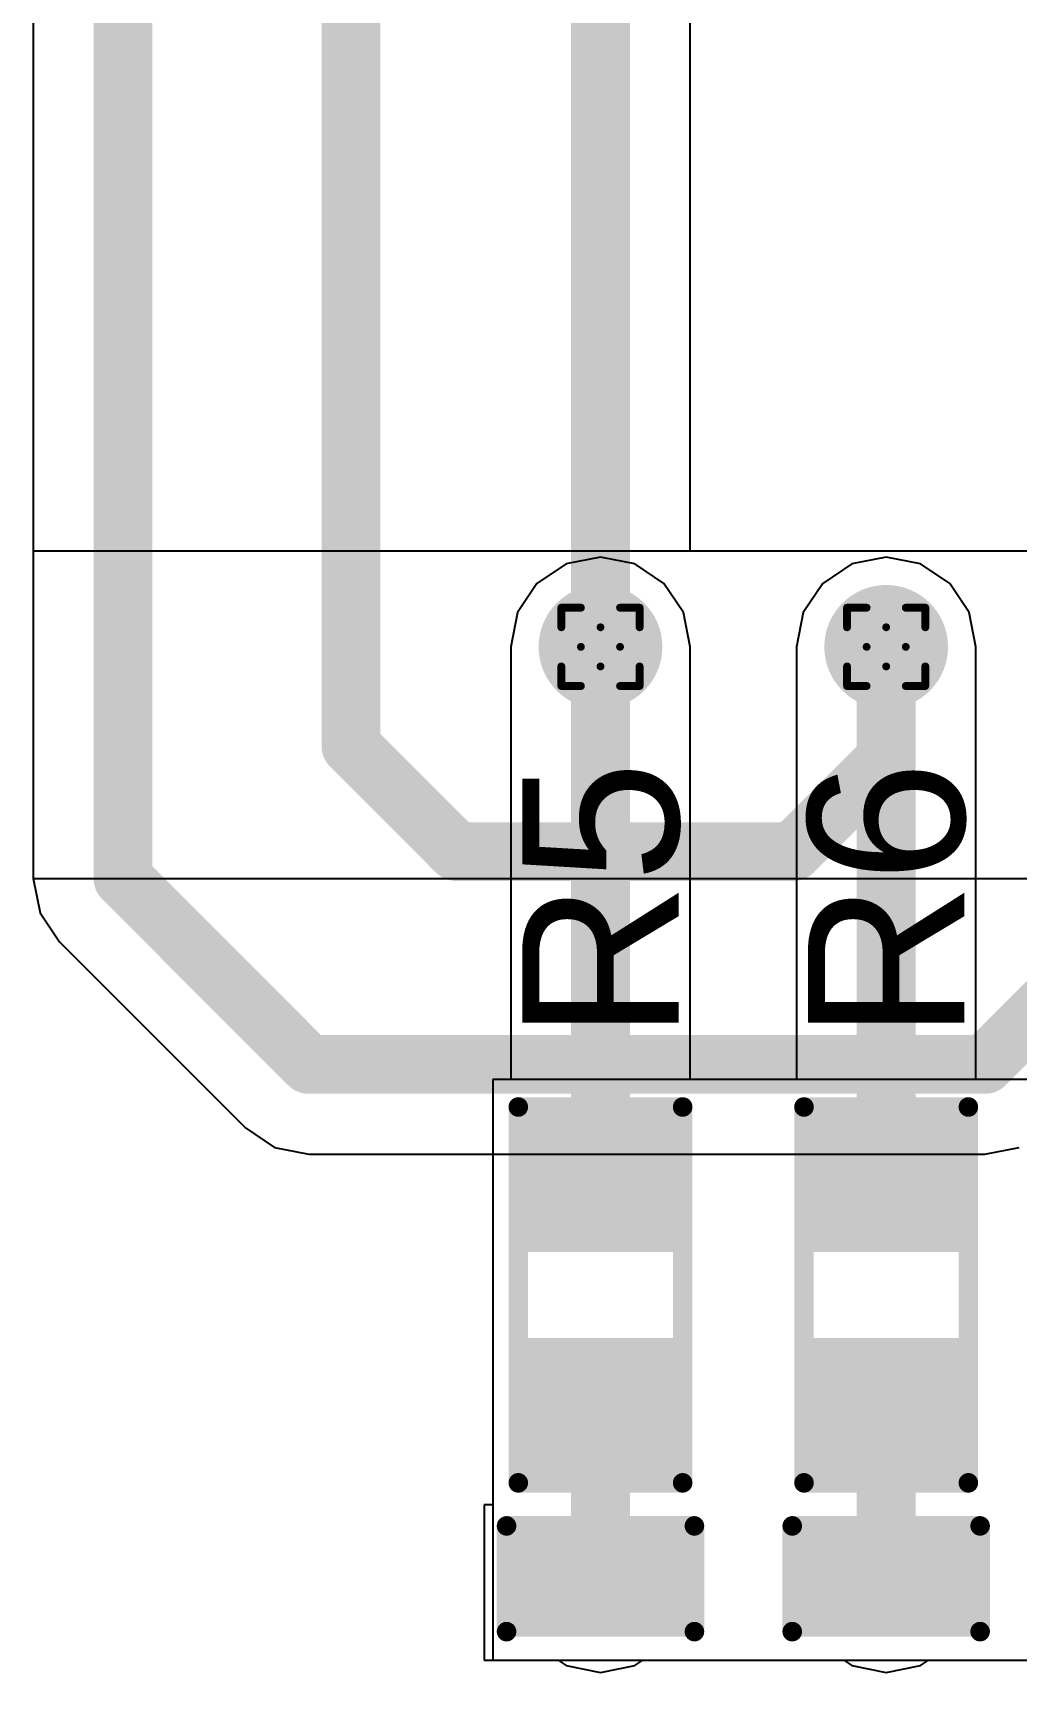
# Model space of a CAD drawing. Header units: inches. Extents: x -14 to 338, y 0 to 125.
# Drawn here: x 131.97 to 138.35, y 6.25 to 17.03 of the extents above; entities that cross this region are included whole.
import ezdxf

# ---------------------------------------------------------------- set-up
doc = ezdxf.new("R2010")
doc.units = ezdxf.units.IN
for name, color, linetype in [('Bottom Layer', 5, 'Continuous'), ('Bottom Solder', 6, 'Continuous'), ('Drill Drawing', 1, 'Continuous'), ('Top Layer', 1, 'Continuous'), ('Top Overlay', 2, 'Continuous'), ('Top Paste', 8, 'Continuous'), ('Top Solder', 216, 'Continuous'), ('Via Holes', 16, 'Continuous')]:
    doc.layers.add(name, color=color, linetype=linetype)
doc.styles.add('Arial', font='', dxfattribs={"height": 0.2})
doc.styles.get('Arial').set_extended_font_data('Arial')

# ---------------------------------------------------------------- blocks, each defined once
blk = doc.blocks.new('R___0603_7')
at = {"layer": 'Top Layer'}
for points in [[(-0.3809999999999999, 0.4445), (-0.3809999999999999, -0.4445), (-1.143, -0.4445), (-1.143, 0.4445)], [(1.143, 0.4445), (1.143, -0.4445), (0.3809999999999999, -0.4445), (0.3809999999999999, 0.4445)]]:
    blk.add_hatch(color=1, dxfattribs=at).paths.add_polyline_path(points)
at = {"layer": 'Top Paste'}
for points in [[(-0.3809999999999999, 0.4445), (-0.3809999999999999, -0.4445), (-1.143, -0.4445), (-1.143, 0.4445)], [(1.143, 0.4445), (1.143, -0.4445), (0.3809999999999999, -0.4445), (0.3809999999999999, 0.4445)]]:
    blk.add_hatch(color=8, dxfattribs=at).paths.add_polyline_path(points)
at = {"layer": 'Top Solder'}
for points in [[(-0.2794, 0.5460999999999999), (-0.2794, -0.5460999999999999), (-1.2446, -0.5460999999999999), (-1.2446, 0.5460999999999999)], [(1.2446, 0.5460999999999999), (1.2446, -0.5460999999999999), (0.2794, -0.5460999999999999), (0.2794, 0.5460999999999999)]]:
    blk.add_hatch(color=216, dxfattribs=at).paths.add_polyline_path(points)
at = {"layer": 'Top Overlay', "const_width": 0.127}
for points in [[(-1.2192, 0.5334), (-1.2192, -0.5334)], [(-1.2192, 0.5334), (1.2192, 0.5334)], [(1.2192, 0.5334), (1.2192, -0.5334)], [(-1.2192, -0.5334), (1.2192, -0.5334)]]:
    blk.add_lwpolyline(points, dxfattribs=at)
at = {"layer": 'Top Overlay', "const_width": 0.0635}
for points in [[(-1.25095, 0.5334, 1), (-1.18745, 0.5334, 1)], [(-1.25095, 0.5334, 1), (-1.18745, 0.5334, 1)], [(1.18745, 0.5334, 1), (1.25095, 0.5334, 1)], [(1.18745, 0.5334, 1), (1.25095, 0.5334, 1)], [(-1.25095, -0.5334, 1), (-1.18745, -0.5334, 1)], [(-1.25095, -0.5334, 1), (-1.18745, -0.5334, 1)], [(1.18745, -0.5334, 1), (1.25095, -0.5334, 1)], [(1.18745, -0.5334, 1), (1.25095, -0.5334, 1)]]:
    blk.add_lwpolyline(points, format="xyb", close=True, dxfattribs=at)
blk = doc.blocks.new('R___0603_8')
at = {"layer": 'Top Layer'}
for points in [[(-0.3809999999999999, 0.4445), (-0.3809999999999999, -0.4445), (-1.143, -0.4445), (-1.143, 0.4445)], [(1.143, 0.4445), (1.143, -0.4445), (0.3809999999999999, -0.4445), (0.3809999999999999, 0.4445)]]:
    blk.add_hatch(color=1, dxfattribs=at).paths.add_polyline_path(points)
at = {"layer": 'Top Paste'}
for points in [[(-0.3809999999999999, 0.4445), (-0.3809999999999999, -0.4445), (-1.143, -0.4445), (-1.143, 0.4445)], [(1.143, 0.4445), (1.143, -0.4445), (0.3809999999999999, -0.4445), (0.3809999999999999, 0.4445)]]:
    blk.add_hatch(color=8, dxfattribs=at).paths.add_polyline_path(points)
at = {"layer": 'Top Solder'}
for points in [[(-0.2794, 0.5460999999999999), (-0.2794, -0.5460999999999999), (-1.2446, -0.5460999999999999), (-1.2446, 0.5460999999999999)], [(1.2446, 0.5460999999999999), (1.2446, -0.5460999999999999), (0.2794, -0.5460999999999999), (0.2794, 0.5460999999999999)]]:
    blk.add_hatch(color=216, dxfattribs=at).paths.add_polyline_path(points)
at = {"layer": 'Top Overlay', "const_width": 0.127}
for points in [[(-1.2192, 0.5334), (-1.2192, -0.5334)], [(-1.2192, 0.5334), (1.2192, 0.5334)], [(1.2192, 0.5334), (1.2192, -0.5334)], [(-1.2192, -0.5334), (1.2192, -0.5334)]]:
    blk.add_lwpolyline(points, dxfattribs=at)
at = {"layer": 'Top Overlay', "const_width": 0.0635}
for points in [[(-1.25095, 0.5334, 1), (-1.18745, 0.5334, 1)], [(-1.25095, 0.5334, 1), (-1.18745, 0.5334, 1)], [(1.18745, 0.5334, 1), (1.25095, 0.5334, 1)], [(1.18745, 0.5334, 1), (1.25095, 0.5334, 1)], [(-1.25095, -0.5334, 1), (-1.18745, -0.5334, 1)], [(-1.25095, -0.5334, 1), (-1.18745, -0.5334, 1)], [(1.18745, -0.5334, 1), (1.25095, -0.5334, 1)], [(1.18745, -0.5334, 1), (1.25095, -0.5334, 1)]]:
    blk.add_lwpolyline(points, format="xyb", close=True, dxfattribs=at)
blk = doc.blocks.new('LED_0603_12')
at = {"layer": 'Top Layer'}
for points in [[(-0.999998, 0.5000002699999999), (-0.499999, 0.5000002699999999), (-0.499999, -0.5000002699999999), (-0.999998, -0.5000002699999999)], [(0.50000154, 0.5000002699999999), (1.00000054, 0.5000002699999999), (1.00000054, -0.5000002699999999), (0.50000154, -0.5000002699999999)]]:
    blk.add_hatch(color=1, dxfattribs=at).paths.add_polyline_path(points)
at = {"layer": 'Top Overlay'}
blk.add_hatch(color=2, dxfattribs=at).paths.add_polyline_path([(1.11761016, -0.6603822199999999), (1.75260508, -0.6603822199999999), (1.75260508, 0.66041778), (1.11761016, 0.66041778)])
at = {"layer": 'Top Paste'}
for points in [[(-0.999998, 0.5000002699999999), (-0.499999, 0.5000002699999999), (-0.499999, -0.5000002699999999), (-0.999998, -0.5000002699999999)], [(0.50000154, 0.5000002699999999), (1.00000054, 0.5000002699999999), (1.00000054, -0.5000002699999999), (0.50000154, -0.5000002699999999)]]:
    blk.add_hatch(color=8, dxfattribs=at).paths.add_polyline_path(points)
at = {"layer": 'Top Solder'}
for points in [[(-1.101598, 0.6016002699999999), (-0.398399, 0.6016002699999999), (-0.398399, -0.6016002699999999), (-1.101598, -0.6016002699999999)], [(0.39840154, 0.6016002699999999), (1.10160054, 0.6016002699999999), (1.10160054, -0.6016002699999999), (0.39840154, -0.6016002699999999)]]:
    blk.add_hatch(color=216, dxfattribs=at).paths.add_polyline_path(points)
at = {"layer": 'Top Overlay', "const_width": 0.127}
for points in [[(-1.1176, -0.6096), (-1.1176, 0.6096)], [(-0.4318, 0.6096), (-1.1176, 0.6096)], [(1.11760254, 0.6096), (0.4318, 0.6096)], [(1.11760254, -0.6096), (1.11760254, 0.6096)], [(-0.4318, -0.6096), (-1.1176, -0.6096)], [(1.11760254, -0.6096), (0.4318, -0.6096)]]:
    blk.add_lwpolyline(points, dxfattribs=at)
at = {"layer": 'Top Overlay', "const_width": 0.0635}
for points in [[(-1.14935, 0.6096, 1), (-1.08585, 0.6096, 1)], [(-1.14935, 0.6096, 1), (-1.08585, 0.6096, 1)], [(-0.46355, 0.6096, 1), (-0.40005, 0.6096, 1)], [(0.40005, 0.6096, 1), (0.46355, 0.6096, 1)], [(1.08585254, 0.6096, 1), (1.14935254, 0.6096, 1)], [(1.08585254, 0.6096, 1), (1.14935254, 0.6096, 1)], [(-1.14935, -0.6096, 1), (-1.08585, -0.6096, 1)], [(-1.14935, -0.6096, 1), (-1.08585, -0.6096, 1)], [(-0.46355, -0.6096, 1), (-0.40005, -0.6096, 1)], [(0.40005, -0.6096, 1), (0.46355, -0.6096, 1)], [(1.08585254, -0.6096, 1), (1.14935254, -0.6096, 1)], [(1.08585254, -0.6096, 1), (1.14935254, -0.6096, 1)]]:
    blk.add_lwpolyline(points, format="xyb", close=True, dxfattribs=at)
blk = doc.blocks.new('LED_0603_13')
at = {"layer": 'Top Layer'}
for points in [[(-0.999998, 0.5000002699999999), (-0.499999, 0.5000002699999999), (-0.499999, -0.5000002699999999), (-0.999998, -0.5000002699999999)], [(0.50000154, 0.5000002699999999), (1.00000054, 0.5000002699999999), (1.00000054, -0.5000002699999999), (0.50000154, -0.5000002699999999)]]:
    blk.add_hatch(color=1, dxfattribs=at).paths.add_polyline_path(points)
at = {"layer": 'Top Overlay'}
blk.add_hatch(color=2, dxfattribs=at).paths.add_polyline_path([(1.11762032, -0.6603822199999999), (1.75261524, -0.6603822199999999), (1.75261524, 0.66041778), (1.11762032, 0.66041778)])
at = {"layer": 'Top Paste'}
for points in [[(-0.999998, 0.5000002699999999), (-0.499999, 0.5000002699999999), (-0.499999, -0.5000002699999999), (-0.999998, -0.5000002699999999)], [(0.50000154, 0.5000002699999999), (1.00000054, 0.5000002699999999), (1.00000054, -0.5000002699999999), (0.50000154, -0.5000002699999999)]]:
    blk.add_hatch(color=8, dxfattribs=at).paths.add_polyline_path(points)
at = {"layer": 'Top Solder'}
for points in [[(-1.101598, 0.6016002699999999), (-0.398399, 0.6016002699999999), (-0.398399, -0.6016002699999999), (-1.101598, -0.6016002699999999)], [(0.39840154, 0.6016002699999999), (1.10160054, 0.6016002699999999), (1.10160054, -0.6016002699999999), (0.39840154, -0.6016002699999999)]]:
    blk.add_hatch(color=216, dxfattribs=at).paths.add_polyline_path(points)
at = {"layer": 'Top Overlay', "const_width": 0.127}
for points in [[(-1.1176, -0.6096), (-1.1176, 0.6096)], [(-0.4318, 0.6096), (-1.1176, 0.6096)], [(1.11760254, 0.6096), (0.4318, 0.6096)], [(1.11760254, -0.6096), (1.11760254, 0.6096)], [(-0.4318, -0.6096), (-1.1176, -0.6096)], [(1.11760254, -0.6096), (0.4318, -0.6096)]]:
    blk.add_lwpolyline(points, dxfattribs=at)
at = {"layer": 'Top Overlay', "const_width": 0.0635}
for points in [[(-1.14935, 0.6096, 1), (-1.08585, 0.6096, 1)], [(-1.14935, 0.6096, 1), (-1.08585, 0.6096, 1)], [(-0.46355, 0.6096, 1), (-0.40005, 0.6096, 1)], [(0.40005, 0.6096, 1), (0.46355, 0.6096, 1)], [(1.08585254, 0.6096, 1), (1.14935254, 0.6096, 1)], [(1.08585254, 0.6096, 1), (1.14935254, 0.6096, 1)], [(-1.14935, -0.6096, 1), (-1.08585, -0.6096, 1)], [(-1.14935, -0.6096, 1), (-1.08585, -0.6096, 1)], [(-0.46355, -0.6096, 1), (-0.40005, -0.6096, 1)], [(0.40005, -0.6096, 1), (0.46355, -0.6096, 1)], [(1.08585254, -0.6096, 1), (1.14935254, -0.6096, 1)], [(1.08585254, -0.6096, 1), (1.14935254, -0.6096, 1)]]:
    blk.add_lwpolyline(points, format="xyb", close=True, dxfattribs=at)

msp = doc.modelspace()

# ---------------------------------------------------------------- hatches: boundary and pattern name
at = {"layer": 'Bottom Layer'}
h = msp.add_hatch(color=5, dxfattribs=at)
edge = h.paths.add_edge_path()
edge.add_arc((135.64898194, 13.04486088), 0.2999994, 0, 360)
h = msp.add_hatch(color=5, dxfattribs=at)
edge = h.paths.add_edge_path()
edge.add_arc((137.50318194, 13.04486088), 0.2999994, 0, 360)
at = {"layer": 'Bottom Solder'}
h = msp.add_hatch(color=6, dxfattribs=at)
edge = h.paths.add_edge_path()
edge.add_arc((135.64898194, 13.04486088), 0.4015993999999999, 0, 360)
h = msp.add_hatch(color=6, dxfattribs=at)
edge = h.paths.add_edge_path()
edge.add_arc((137.50318194, 13.04486088), 0.4015993999999999, 0, 360)
at = {"layer": 'Top Layer'}
h = msp.add_hatch(color=1, dxfattribs=at)
edge = h.paths.add_edge_path()
edge.add_arc((135.64898194, 13.04486088), 0.2999994, 0, 360)
h = msp.add_hatch(color=1, dxfattribs=at)
edge = h.paths.add_edge_path()
edge.add_arc((137.50318194, 13.04486088), 0.2999994, 0, 360)
at = {"layer": 'Top Solder'}
h = msp.add_hatch(color=216, dxfattribs=at)
edge = h.paths.add_edge_path()
edge.add_arc((135.64898194, 13.04486088), 0.4015993999999999, 0, 360)
h = msp.add_hatch(color=216, dxfattribs=at)
edge = h.paths.add_edge_path()
edge.add_arc((137.50318194, 13.04486088), 0.4015993999999999, 0, 360)
at = {"layer": 'Via Holes'}
h = msp.add_hatch(color=7, dxfattribs=at)
edge = h.paths.add_edge_path()
edge.add_arc((135.64898194, 13.04486088), 0.1499997, 0, 360)
h = msp.add_hatch(color=7, dxfattribs=at)
edge = h.paths.add_edge_path()
edge.add_arc((137.50318194, 13.04486088), 0.1499997, 0, 360)

# ---------------------------------------------------------------- linework, layer by layer
at = {"layer": 'Bottom Layer'}
for p, q in [((131.96732306, 21.76028668), (131.96732306, 13.6652)), ((136.23167826, 13.6652), (136.23167826, 19.28031196)), ((131.96732306, 13.6652), (131.96732306, 11.54243564)), ((139.94007826, 13.6652), (131.96732306, 13.6652)), ((131.96732306, 13.6652), (131.96732306, 11.54243564)), ((139.94007826, 13.6652), (136.23167826, 13.6652)), ((131.96732306, 11.54243564), (139.94007826, 11.54243564)), ((131.96732306, 11.54243564), (132.01167908, 11.3194465)), ((132.01167908, 11.3194465), (132.13799074, 11.130407)), ((132.13799074, 11.130407), (133.3448565, 9.923541239999999)), ((133.3448565, 9.923541239999999), (133.533896, 9.79722958)), ((133.533896, 9.79722958), (133.75688514, 9.75287356)), ((133.75688514, 9.75287356), (138.1441357, 9.75287356)), ((138.1441357, 9.75287356), (138.36712484, 9.79722958))]:
    msp.add_line(p, q, dxfattribs=at)
at = {"layer": 'Bottom Layer', "const_width": 0.3809999999999999}
for points in [[(132.55001938, 11.54243564), (132.55001938, 21.76028668)], [(134.02911218, 12.40168716), (134.02911218, 20.61102812)], [(135.64898194, 13.04486088), (135.64898194, 19.52167292)], [(137.50318194, 12.32071196), (137.50318194, 13.04486088)], [(134.02911218, 12.40168716), (134.71458706, 11.71621228)], [(136.89868226, 11.71621228), (137.50318194, 12.32071196)], [(134.71458706, 11.71621228), (136.89868226, 11.71621228)], [(132.55001938, 11.54243564), (133.75688514, 10.33556988)], [(138.1441357, 10.33556988), (139.35738194, 11.54881612)], [(133.75688514, 10.33556988), (138.1441357, 10.33556988)]]:
    msp.add_lwpolyline(points, dxfattribs=at)
at = {"layer": 'Bottom Layer', "const_width": 0.1905}
for points in [[(135.55373194, 13.04486088, 1), (135.74423194, 13.04486088, 1)], [(137.40793194, 13.04486088, 1), (137.59843194, 13.04486088, 1)], [(133.93386218, 12.40168716, 1), (134.12436218, 12.40168716, 1)], [(133.93386218, 12.40168716, 1), (134.12436218, 12.40168716, 1)], [(137.40793194, 12.32071196, 1), (137.59843194, 12.32071196, 1)], [(137.40793194, 12.32071196, 1), (137.59843194, 12.32071196, 1)], [(134.61933706, 11.71621228, 1), (134.80983706, 11.71621228, 1)], [(134.61933706, 11.71621228, 1), (134.80983706, 11.71621228, 1)], [(136.80343226, 11.71621228, 1), (136.99393226, 11.71621228, 1)], [(136.80343226, 11.71621228, 1), (136.99393226, 11.71621228, 1)], [(132.45476938, 11.54243564, 1), (132.64526938, 11.54243564, 1)], [(132.45476938, 11.54243564, 1), (132.64526938, 11.54243564, 1)], [(133.66163514, 10.33556988, 1), (133.85213514, 10.33556988, 1)], [(133.66163514, 10.33556988, 1), (133.85213514, 10.33556988, 1)], [(138.0488857, 10.33556988, 1), (138.2393857, 10.33556988, 1)], [(138.0488857, 10.33556988, 1), (138.2393857, 10.33556988, 1)]]:
    msp.add_lwpolyline(points, format="xyb", close=True, dxfattribs=at)
at = {"layer": 'Drill Drawing', "const_width": 0.0508}
for points in [[(135.39498194, 13.17186088), (135.39498194, 13.29886088)], [(135.39498194, 13.29886088), (135.52198194, 13.29886088)], [(135.52198194, 13.29886088), (135.64898194, 13.17186088)], [(135.64898194, 13.17186088), (135.77598194, 13.29886088)], [(135.77598194, 13.29886088), (135.90298194, 13.29886088)], [(135.90298194, 13.17186088), (135.90298194, 13.29886088)], [(137.24918194, 13.17186088), (137.24918194, 13.29886088)], [(137.24918194, 13.29886088), (137.37618194, 13.29886088)], [(137.37618194, 13.29886088), (137.50318194, 13.17186088)], [(137.50318194, 13.17186088), (137.63018194, 13.29886088)], [(137.63018194, 13.29886088), (137.75718194, 13.29886088)], [(137.75718194, 13.17186088), (137.75718194, 13.29886088)], [(135.39498194, 13.17186088), (135.52198194, 13.04486088)], [(135.77598194, 13.04486088), (135.90298194, 13.17186088)], [(137.24918194, 13.17186088), (137.37618194, 13.04486088)], [(137.63018194, 13.04486088), (137.75718194, 13.17186088)], [(135.39498194, 12.91786088), (135.52198194, 13.04486088)], [(135.77598194, 13.04486088), (135.90298194, 12.91786088)], [(137.24918194, 12.91786088), (137.37618194, 13.04486088)], [(137.63018194, 13.04486088), (137.75718194, 12.91786088)], [(135.39498194, 12.79086088), (135.39498194, 12.91786088)], [(135.52198194, 12.79086088), (135.64898194, 12.91786088)], [(135.64898194, 12.91786088), (135.77598194, 12.79086088)], [(135.90298194, 12.79086088), (135.90298194, 12.91786088)], [(137.24918194, 12.79086088), (137.24918194, 12.91786088)], [(137.37618194, 12.79086088), (137.50318194, 12.91786088)], [(137.50318194, 12.91786088), (137.63018194, 12.79086088)], [(137.75718194, 12.79086088), (137.75718194, 12.91786088)], [(135.39498194, 12.79086088), (135.52198194, 12.79086088)], [(135.77598194, 12.79086088), (135.90298194, 12.79086088)], [(137.24918194, 12.79086088), (137.37618194, 12.79086088)], [(137.63018194, 12.79086088), (137.75718194, 12.79086088)]]:
    msp.add_lwpolyline(points, dxfattribs=at)
at = {"layer": 'Drill Drawing', "const_width": 0.0254}
for points in [[(135.38228194, 13.29886088, 1), (135.40768194, 13.29886088, 1)], [(135.38228194, 13.29886088, 1), (135.40768194, 13.29886088, 1)], [(135.50928194, 13.29886088, 1), (135.53468194, 13.29886088, 1)], [(135.50928194, 13.29886088, 1), (135.53468194, 13.29886088, 1)], [(135.76328194, 13.29886088, 1), (135.78868194, 13.29886088, 1)], [(135.76328194, 13.29886088, 1), (135.78868194, 13.29886088, 1)], [(135.89028194, 13.29886088, 1), (135.91568194, 13.29886088, 1)], [(135.89028194, 13.29886088, 1), (135.91568194, 13.29886088, 1)], [(137.23648194, 13.29886088, 1), (137.26188194, 13.29886088, 1)], [(137.23648194, 13.29886088, 1), (137.26188194, 13.29886088, 1)], [(137.36348194, 13.29886088, 1), (137.38888194, 13.29886088, 1)], [(137.36348194, 13.29886088, 1), (137.38888194, 13.29886088, 1)], [(137.61748194, 13.29886088, 1), (137.64288194, 13.29886088, 1)], [(137.61748194, 13.29886088, 1), (137.64288194, 13.29886088, 1)], [(137.74448194, 13.29886088, 1), (137.76988194, 13.29886088, 1)], [(137.74448194, 13.29886088, 1), (137.76988194, 13.29886088, 1)], [(135.38228194, 13.17186088, 1), (135.40768194, 13.17186088, 1)], [(135.38228194, 13.17186088, 1), (135.40768194, 13.17186088, 1)], [(135.63628194, 13.17186088, 1), (135.66168194, 13.17186088, 1)], [(135.63628194, 13.17186088, 1), (135.66168194, 13.17186088, 1)], [(135.89028194, 13.17186088, 1), (135.91568194, 13.17186088, 1)], [(135.89028194, 13.17186088, 1), (135.91568194, 13.17186088, 1)], [(137.23648194, 13.17186088, 1), (137.26188194, 13.17186088, 1)], [(137.23648194, 13.17186088, 1), (137.26188194, 13.17186088, 1)], [(137.49048194, 13.17186088, 1), (137.51588194, 13.17186088, 1)], [(137.49048194, 13.17186088, 1), (137.51588194, 13.17186088, 1)], [(137.74448194, 13.17186088, 1), (137.76988194, 13.17186088, 1)], [(137.74448194, 13.17186088, 1), (137.76988194, 13.17186088, 1)], [(135.50928194, 13.04486088, 1), (135.53468194, 13.04486088, 1)], [(135.50928194, 13.04486088, 1), (135.53468194, 13.04486088, 1)], [(135.76328194, 13.04486088, 1), (135.78868194, 13.04486088, 1)], [(135.76328194, 13.04486088, 1), (135.78868194, 13.04486088, 1)], [(137.36348194, 13.04486088, 1), (137.38888194, 13.04486088, 1)], [(137.36348194, 13.04486088, 1), (137.38888194, 13.04486088, 1)], [(137.61748194, 13.04486088, 1), (137.64288194, 13.04486088, 1)], [(137.61748194, 13.04486088, 1), (137.64288194, 13.04486088, 1)], [(135.38228194, 12.91786088, 1), (135.40768194, 12.91786088, 1)], [(135.38228194, 12.91786088, 1), (135.40768194, 12.91786088, 1)], [(135.63628194, 12.91786088, 1), (135.66168194, 12.91786088, 1)], [(135.63628194, 12.91786088, 1), (135.66168194, 12.91786088, 1)], [(135.89028194, 12.91786088, 1), (135.91568194, 12.91786088, 1)], [(135.89028194, 12.91786088, 1), (135.91568194, 12.91786088, 1)], [(137.23648194, 12.91786088, 1), (137.26188194, 12.91786088, 1)], [(137.23648194, 12.91786088, 1), (137.26188194, 12.91786088, 1)], [(137.49048194, 12.91786088, 1), (137.51588194, 12.91786088, 1)], [(137.49048194, 12.91786088, 1), (137.51588194, 12.91786088, 1)], [(137.74448194, 12.91786088, 1), (137.76988194, 12.91786088, 1)], [(137.74448194, 12.91786088, 1), (137.76988194, 12.91786088, 1)], [(135.38228194, 12.79086088, 1), (135.40768194, 12.79086088, 1)], [(135.38228194, 12.79086088, 1), (135.40768194, 12.79086088, 1)], [(135.50928194, 12.79086088, 1), (135.53468194, 12.79086088, 1)], [(135.50928194, 12.79086088, 1), (135.53468194, 12.79086088, 1)], [(135.76328194, 12.79086088, 1), (135.78868194, 12.79086088, 1)], [(135.76328194, 12.79086088, 1), (135.78868194, 12.79086088, 1)], [(135.89028194, 12.79086088, 1), (135.91568194, 12.79086088, 1)], [(135.89028194, 12.79086088, 1), (135.91568194, 12.79086088, 1)], [(137.23648194, 12.79086088, 1), (137.26188194, 12.79086088, 1)], [(137.23648194, 12.79086088, 1), (137.26188194, 12.79086088, 1)], [(137.36348194, 12.79086088, 1), (137.38888194, 12.79086088, 1)], [(137.36348194, 12.79086088, 1), (137.38888194, 12.79086088, 1)], [(137.61748194, 12.79086088, 1), (137.64288194, 12.79086088, 1)], [(137.61748194, 12.79086088, 1), (137.64288194, 12.79086088, 1)], [(137.74448194, 12.79086088, 1), (137.76988194, 12.79086088, 1)], [(137.74448194, 12.79086088, 1), (137.76988194, 12.79086088, 1)]]:
    msp.add_lwpolyline(points, format="xyb", close=True, dxfattribs=at)
at = {"layer": 'Top Layer'}
for p, q in [((135.4259928, 13.58320118), (135.2369533, 13.45688952)), ((135.64898194, 13.6275572), (135.4259928, 13.58320118)), ((135.87197108, 13.58320118), (135.64898194, 13.6275572)), ((136.06101058, 13.45688952), (135.87197108, 13.58320118)), ((137.2801928, 13.58320118), (137.0911533, 13.45688952)), ((137.50318194, 13.6275572), (137.2801928, 13.58320118)), ((137.72617108, 13.58320118), (137.50318194, 13.6275572)), ((137.91521058, 13.45688952), (137.72617108, 13.58320118)), ((135.2369533, 13.45688952), (135.11064164, 13.26785002)), ((136.18732224, 13.26785002), (136.06101058, 13.45688952)), ((137.0911533, 13.45688952), (136.96484164, 13.26785002)), ((138.04152224, 13.26785002), (137.91521058, 13.45688952)), ((135.11064164, 13.26785002), (135.06628562, 13.04486088)), ((136.23167826, 13.04486088), (136.18732224, 13.26785002)), ((136.96484164, 13.26785002), (136.92048562, 13.04486088)), ((138.08587826, 13.04486088), (138.04152224, 13.26785002)), ((135.06628562, 13.04486088), (135.06628562, 10.23745222)), ((136.23167826, 10.23745222), (136.23167826, 13.04486088)), ((136.92048562, 13.04486088), (136.92048562, 10.23745222)), ((138.08587826, 10.23745222), (138.08587826, 13.04486088)), ((134.95048194, 10.23745222), (134.95048194, 6.470251220000001)), ((141.91008194, 10.23745222), (134.95048194, 10.23745222)), ((135.06628562, 10.23745222), (134.95048194, 10.23745222)), ((134.95048194, 10.23745222), (134.95048194, 8.96745222)), ((136.92048562, 10.23745222), (136.23167826, 10.23745222)), ((138.77468562, 10.23745222), (138.08587826, 10.23745222)), ((134.95048194, 8.96745222), (134.95048194, 7.47825022)), ((134.95048194, 7.47825022), (134.89498294, 7.47825022)), ((134.89498294, 7.47825022), (134.89498294, 6.470251220000001)), ((134.89498294, 6.470251220000001), (135.37459844, 6.470251220000001)), ((134.95048194, 6.470251220000001), (141.91008194, 6.470251220000001)), ((135.37459844, 6.470251220000001), (135.4259928, 6.43591042)), ((135.87197108, 6.43591042), (135.92336544, 6.470251220000001)), ((135.92336544, 6.470251220000001), (137.22879844, 6.470251220000001)), ((137.22879844, 6.470251220000001), (137.2801928, 6.43591042)), ((137.72617108, 6.43591042), (137.77756544, 6.470251220000001)), ((137.77756544, 6.470251220000001), (139.08299844, 6.470251220000001)), ((135.4259928, 6.43591042), (135.64898194, 6.3915544)), ((135.64898194, 6.3915544), (135.87197108, 6.43591042)), ((137.2801928, 6.43591042), (137.50318194, 6.3915544)), ((137.50318194, 6.3915544), (137.72617108, 6.43591042))]:
    msp.add_line(p, q, dxfattribs=at)
at = {"layer": 'Top Layer', "const_width": 0.3809999999999999}
for points in [[(135.64898194, 9.602452219999998), (135.64898194, 13.04486088)], [(137.50318194, 9.602452219999998), (137.50318194, 13.04486088)], [(135.64898194, 6.97425072), (135.64898194, 8.078452219999999)], [(137.50318194, 6.97425072), (137.50318194, 8.078452219999999)]]:
    msp.add_lwpolyline(points, dxfattribs=at)
at = {"layer": 'Top Layer', "const_width": 0.1905}
for points in [[(135.55373194, 13.04486088, 1), (135.74423194, 13.04486088, 1)], [(137.40793194, 13.04486088, 1), (137.59843194, 13.04486088, 1)], [(135.55373194, 9.602452219999998, 1), (135.74423194, 9.602452219999998, 1)], [(137.40793194, 9.602452219999998, 1), (137.59843194, 9.602452219999998, 1)], [(135.55373194, 8.078452219999999, 1), (135.74423194, 8.078452219999999, 1)], [(137.40793194, 8.078452219999999, 1), (137.59843194, 8.078452219999999, 1)], [(135.55373194, 6.97425072, 1), (135.74423194, 6.97425072, 1)], [(137.40793194, 6.97425072, 1), (137.59843194, 6.97425072, 1)]]:
    msp.add_lwpolyline(points, format="xyb", close=True, dxfattribs=at)

# ---------------------------------------------------------------- block references
for name, p, rotation in [('R___0603_8', (135.64898194, 8.84045222), 90), ('R___0603_7', (137.50318194, 8.84045222), 90), ('LED_0603_13', (135.64898194, 6.224252219999999), 270), ('LED_0603_12', (137.50318194, 6.224252219999999), 270)]:
    msp.add_blockref(name, p, dxfattribs=dict(rotation=rotation))

# ---------------------------------------------------------------- texts
at = {"layer": 'Top Overlay', "style": 'Arial'}
for s, p in [('R5', (136.15681684, 10.49125918)), ('R6', (138.01101684, 10.49125918))]:
    msp.add_text(s, height=1.016, rotation=90, dxfattribs=at).set_placement(p)

doc.saveas('drawing.dxf')
